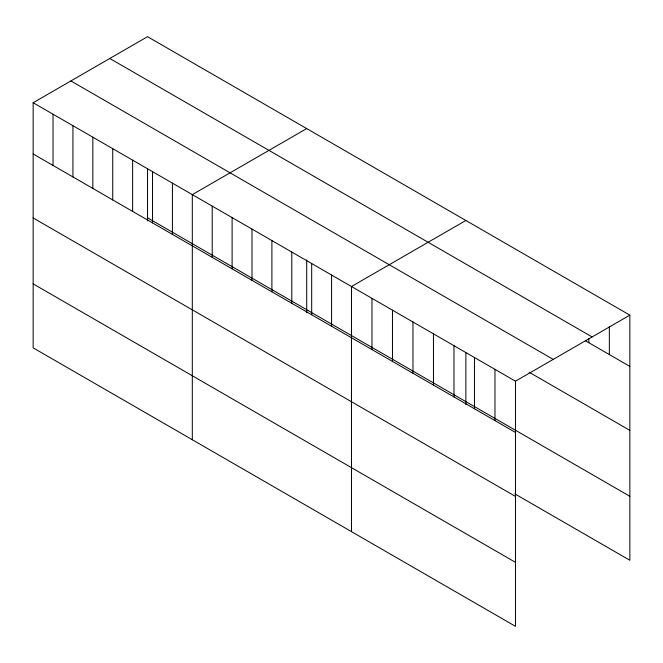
<?xml version="1.0" encoding="UTF-8"?>
<svg xmlns="http://www.w3.org/2000/svg" width="663" height="663" viewBox="0 0 663 663"><rect width="100%" height="100%" fill="white"/><g stroke="black" fill="none" stroke-linecap="round" stroke-linejoin="round"><path stroke-width="0.99" d="M33.15 102.732L515.466 381.192L515.466 626.311L33.15 347.851L33.15 102.732L147.534 36.689L629.85 315.149L629.85 560.268L514.878 493.894M306.696 128.581L192.311 194.624L192.311 439.743M465.865 220.472L351.481 286.515L351.481 531.635M515.466 381.192L629.85 315.149M109.785 58.485L592.1 336.945M585.288 340.666L629.85 366.39M70.9 80.936L553.215 359.396M529.14 372.225L629.85 430.37M147.534 217.829L629.85 496.289M33.15 153.965L515.466 432.433M33.15 217.953L515.466 496.413M33.15 283.872L515.466 562.332M609.355 326.884L609.355 354.556M588.852 338.619L588.852 342.721M494.963 369.357L494.963 420.599M474.468 357.523L474.468 408.764M465.865 352.675L465.865 404.662M453.973 345.688L453.973 396.93M433.469 333.854L433.469 385.095M412.974 322.019L412.974 373.261M392.471 310.185L392.471 361.426M371.976 298.35L371.976 349.592M331.583 275.029L331.583 326.271M311.685 263.543L311.685 314.784M306.696 259.78L306.696 312.77M291.795 252.056L291.795 303.298M271.896 240.57L271.896 291.811M251.998 229.083L251.998 280.325M232.108 217.597L232.108 268.838M212.21 206.11L212.21 257.352M172.421 183.137L172.421 234.37M152.523 171.651L152.523 222.884M147.534 168.891L147.534 220.878M132.625 160.164L132.625 211.398M112.735 148.678L112.735 199.911M92.837 137.191L92.837 188.425M72.938 125.705L72.938 176.938M53.048 114.218L53.048 165.452"/></g></svg>
